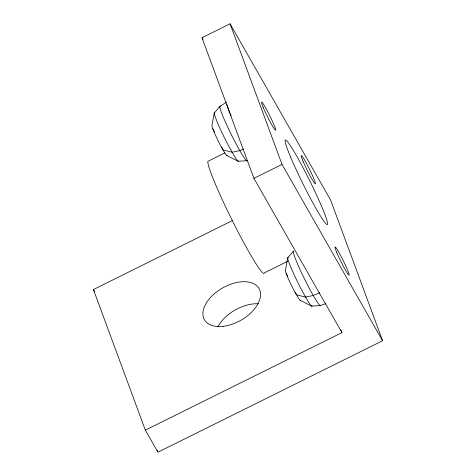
<?xml version="1.0" encoding="UTF-8"?>
<svg xmlns="http://www.w3.org/2000/svg" width="476" height="476" viewBox="0 0 476 476"><rect width="100%" height="100%" fill="white"/><g stroke="black" fill="none" stroke-linecap="round" stroke-linejoin="round"><path stroke-width="0.71" d="M285.404 270.576L287.724 257.819L293.24 251.376M226.392 102.203L219.793 106.517L214.277 112.967L211.957 125.718A16.702 1.315 63.6 0 0 212.784 128.817L213.908 131.632A16.702 1.315 63.6 0 0 221.066 146.513L224.523 152.576A16.702 1.315 63.6 0 0 226.969 155.331M145.353 430.155L341.935 332.635L253.922 178.339L201.985 37.729L230.069 23.8L330.647 200.14L382.585 340.745L157.925 452.2L145.353 430.155L93.415 289.551L232.217 220.691M224.964 152.855L207.851 161.346A62.892 4.95 63.6 0 0 234.793 225.505A62.892 4.95 63.6 0 0 264.388 272.855L287.427 261.431M253.922 178.339L282.006 164.41L230.069 23.8M243.736 149L239.803 150.612L232.109 152.266L222.923 149.886L221.899 147.114M319.807 292.776L313.25 295.465L305.55 297.119L296.37 294.739L294.513 291.366A16.702 1.315 63.6 0 1 287.349 276.491L286.231 273.67A16.702 1.315 63.6 0 1 285.749 270.499M326.078 303.533L320.663 305.455A30.506 2.404 63.6 0 1 311.601 292.526A30.506 2.404 63.6 0 1 296.798 262.175L294.757 257.034A30.506 2.404 63.6 0 1 293.876 251.239M246.58 160.733L238.125 161.239L226.624 155.408M320.027 305.586L311.572 306.092L300.07 300.261M282.006 164.41L382.585 340.745M201.985 37.729L203.085 39.669M212.784 128.817L214.593 131.983M286.231 273.67L287.677 276.205M93.415 289.551L94.492 291.437M340.905 329.85L341.935 332.635M295.596 292.663L297.97 297.429A16.702 1.315 63.6 0 0 300.415 300.189M157.151 450.112L157.669 451.504M247.217 160.602A30.506 2.404 63.6 0 1 238.155 147.673A30.506 2.404 63.6 0 1 223.357 117.322L221.31 112.181A30.506 2.404 63.6 0 1 220.43 106.386M238.69 161.12A27.162 2.136 63.6 0 1 234.71 156.634L229.093 146.781A27.162 2.136 63.6 0 1 217.449 122.582L215.628 118.006A27.162 2.136 63.6 0 1 214.843 112.848M231.116 115.793A31.446 2.475 63.6 0 1 230.063 113.336L227.95 108.034A31.446 2.475 63.6 0 1 226.701 104.238M312.137 305.973A27.162 2.136 63.6 0 1 308.156 301.486L302.534 291.633A27.162 2.136 63.6 0 1 290.89 267.441L289.069 262.859A27.162 2.136 63.6 0 1 288.283 257.7M217.883 326.851A31.446 18.57 -29.7 0 1 258.26 303.783M303.087 161.305A15.726 1.238 63.6 0 0 315.058 183.682A15.726 1.238 63.6 0 0 306.812 164.036A15.726 1.238 63.6 0 0 303.087 161.305M263.377 107.772A15.726 1.238 63.6 0 0 275.348 130.15A15.726 1.238 63.6 0 0 267.101 110.509A15.726 1.238 63.6 0 0 263.377 107.772M336.824 252.631A15.726 1.238 63.6 0 0 348.795 275.009A15.726 1.238 63.6 0 0 340.542 255.362A15.726 1.238 63.6 0 0 336.824 252.631M290.634 157.157A47.172 3.713 63.6 0 0 326.548 224.297A47.172 3.713 63.6 0 0 301.802 165.362A47.172 3.713 63.6 0 0 290.634 157.157M223.298 326.316A31.446 18.57 -29.7 0 0 259.795 290.193A31.446 18.57 -29.7 0 0 212.052 295.87A31.446 18.57 -29.7 0 0 223.298 326.316"/></g></svg>
